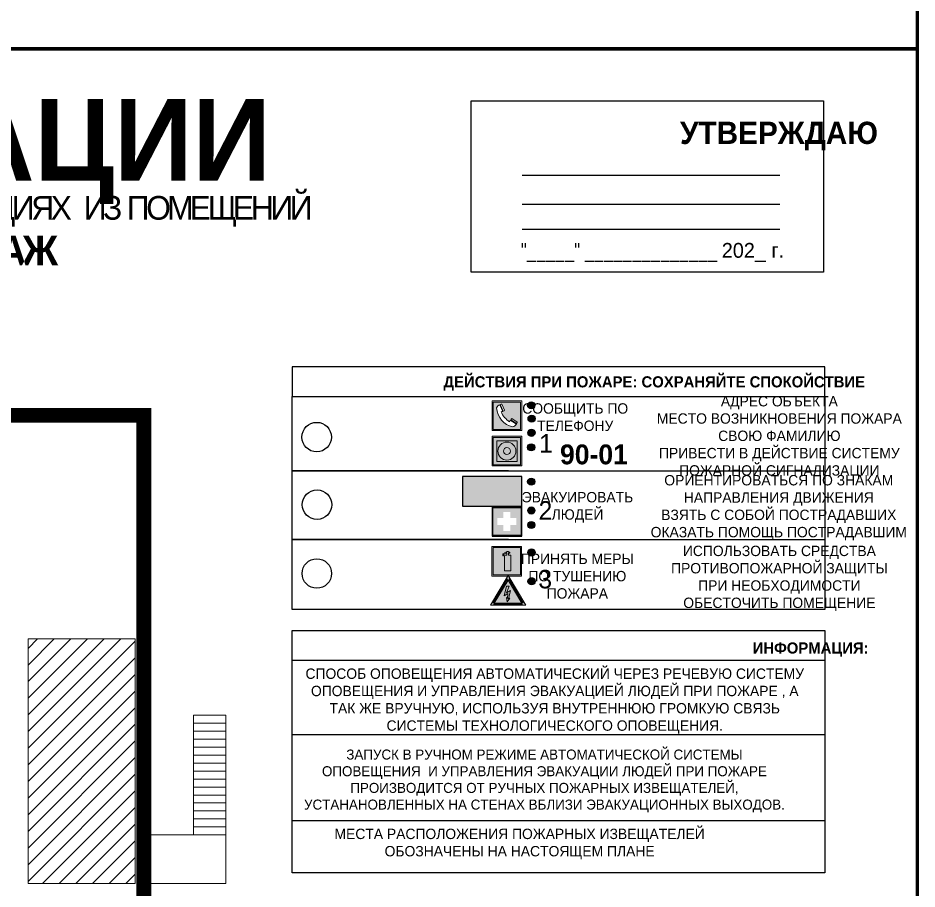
# Model space of a CAD drawing. Header units: millimetres. Extents: x 13114 to 67229, y 22859 to 38520.
# Drawn here: x 25980.2 to 26222.8, y 30275.1 to 30510.1 of the extents above; entities that cross this region are included whole.
import ezdxf

# ---------------------------------------------------------------- set-up
doc = ezdxf.new("R2010")
doc.units = ezdxf.units.MM
doc.styles.add('обычный', font='arial.ttf')

# ---------------------------------------------------------------- blocks, each defined once
blk = doc.blocks.new('A$C3E6D3DDE')
at = {"lineweight": 5}
h = blk.add_hatch(color=40, dxfattribs=at)
h.paths.add_polyline_path([(24.1, 1.45), (16.46, -11.35), (31.74, -11.35)])
h.paths.add_polyline_path([(24.09, -0.46), (30.03, -10.41), (18.14, -10.41)], flags=16)
h.paths.add_polyline_path([(24.54, -3.08), (23.41, -6.02), (25.13, -5.01), (24.33, -8.5), (24.82, -8.27), (23.79, -9.86), (23.4, -8.04), (23.8, -8.43), (24.04, -6.29), (22.39, -7.25), (23.44, -3.08)], flags=0)
h = blk.add_hatch(color=256, dxfattribs=at)
h.paths.add_polyline_path([(24.37, 0.03, 0.567511), (23.82, 0.03), (17.59, -10.4, 0.582454), (17.86, -10.88), (30.32, -10.88, 0.582149), (30.6, -10.4)])
h.paths.add_polyline_path([(24.09, -0.46), (18.14, -10.41), (30.03, -10.41)], flags=16)
h.paths.add_polyline_path([(24.54, -3.08), (23.41, -6.02), (25.13, -5.01), (24.33, -8.5), (24.82, -8.27), (23.79, -9.86), (23.4, -8.04), (23.8, -8.43), (24.04, -6.29), (22.39, -7.25), (23.44, -3.08)], flags=0)
h = blk.add_hatch(color=40, dxfattribs=at)
h.paths.add_polyline_path([(24.09, -0.46), (18.14, -10.41), (30.03, -10.41)])
h.paths.add_polyline_path([(24.82, -8.27), (23.79, -9.86), (23.4, -8.04), (23.8, -8.43), (24.04, -6.29), (22.39, -7.25), (23.44, -3.08), (24.54, -3.08), (23.41, -6.02), (25.13, -5.01), (24.33, -8.5)], flags=16)
at = {"color": 40, "lineweight": 5}
for p, q in [((16.46, -11.35), (24.1, 1.45)), ((24.1, 1.45), (31.74, -11.35))]:
    blk.add_line(p, q, dxfattribs=at)
at = {"lineweight": 5}
for p, q in [((17.59, -10.4), (23.82, 0.03)), ((24.37, 0.03), (30.6, -10.4)), ((18.14, -10.41), (24.09, -0.46)), ((23.44, -3.08), (22.39, -7.25)), ((23.41, -6.02), (24.54, -3.08)), ((24.54, -3.08), (23.44, -3.08)), ((24.09, -0.46), (30.03, -10.41)), ((22.39, -7.25), (24.04, -6.29)), ((25.13, -5.01), (23.41, -6.02)), ((24.04, -6.29), (23.8, -8.43)), ((24.33, -8.5), (25.13, -5.01)), ((17.86, -10.88), (30.32, -10.88)), ((18.14, -10.41), (30.03, -10.41)), ((23.8, -8.43), (23.4, -8.04)), ((23.4, -8.04), (23.79, -9.86)), ((23.79, -9.86), (24.82, -8.27)), ((24.82, -8.27), (24.33, -8.5))]:
    blk.add_line(p, q, dxfattribs=at)
at = {"color": 50, "lineweight": 5}
blk.add_line((31.74, -11.35), (16.46, -11.35), dxfattribs=at)
blk = doc.blocks.new('A$C456E1F9C')
at = {"lineweight": 5}
h = blk.add_hatch(color=242, dxfattribs=at)
h.paths.add_polyline_path([(0.51, -1.47), (0.51, -13.26), (12.29, -13.26), (12.29, -1.47)])
h.paths.add_polyline_path([(5.42, -4.95, -0.254479), (4.78, -5.4), (3.52, -2.53, -0.209735), (4.23, -2.4)], flags=16)
h.paths.add_polyline_path([(8.53, -8.6), (10.87, -10.17), (10.54, -10.76), (8.03, -9.13, -0.192251)], flags=16)
h.paths.add_polyline_path([(4.61, -5.49, 0.005518), (3.87, -5.72, 0.128647), (7.49, -10.01, 0.00809), (7.83, -9.33), (10.47, -10.97, -0.16736), (8.99, -12.25, -0.327862), (1.95, -3.95, -0.166952), (3.36, -2.62)], flags=16)
at = {"color": 242, "lineweight": 5}
for p, q in [((0, -13.77), (0, -0.97)), ((12.8, -0.97), (0, -0.97)), ((4.61, -5.49), (3.36, -2.62)), ((3.52, -2.53), (4.78, -5.4)), ((4.23, -2.4), (5.42, -4.95)), ((12.8, -13.77), (12.8, -0.97)), ((7.83, -9.33), (10.47, -10.97)), ((8.03, -9.13), (10.54, -10.76)), ((10.81, -10.12), (8.53, -8.6)), ((10.54, -10.76), (10.8, -10.3)), ((10.8, -10.3), (10.81, -10.12)), ((0, -13.77), (12.8, -13.77))]:
    blk.add_line(p, q, dxfattribs=at)
blk.add_lwpolyline([(0.51, -1.47), (12.29, -1.47), (12.29, -13.26), (0.51, -13.26)], close=True, dxfattribs=at)
for centre, radius, start, end in [((4.59, -5.34), 2.99, 114.2845, 152.1974), ((4.02, -3.27), 0.891, 76.3284, 123.7092), ((11.12, -3.31), 9.19, 183.9915, 256.6009), ((14.98, -39.1), 35.17, 107.1487, 108.4135), ((13.86, -0.94), 11.08, 205.5536, 234.8762), ((4.68, -4.59), 0.824, 276.9621, 334.0723), ((-13.31, 0.8), 23.44, 332.5487, 334.4027), ((8.94, -9.5), 0.989, 114.4092, 157.9388), ((7.87, -9.46), 3, 291.9291, 329.9329)]:
    blk.add_arc(centre, radius, start, end, dxfattribs=at)
blk = doc.blocks.new('A$C54414219')
at = {"true_color": 0xffffff}
h = blk.add_hatch(color=7, dxfattribs=at)
h.paths.add_polyline_path([(2.39, -9.45), (2.39, -18.3), (11.23, -18.3), (11.23, -9.45)], flags=0)
h.paths.add_polyline_path([(10.71, -13.87, -1), (2.92, -13.87, -1)], flags=0)
h.paths.add_polyline_path([(8.3, -13.87, -1), (5.33, -13.87, -1)], flags=0)
h.paths.add_polyline_path([(0.41, -7.47), (0.41, -20.27), (13.21, -20.27), (13.21, -7.47)])
h.paths.add_polyline_path([(0.92, -19.77), (12.71, -19.77), (12.71, -7.98), (0.92, -7.98)], flags=16)
h.paths.add_polyline_path([(11.23, -9.45), (11.23, -18.3), (2.39, -18.3), (2.39, -9.45)], flags=0)
at = {"lineweight": 5}
h = blk.add_hatch(color=242, dxfattribs=at)
h.paths.add_polyline_path([(12.71, -7.98), (0.92, -7.98), (0.92, -19.77), (12.71, -19.77)])
h.paths.add_polyline_path([(11.23, -18.3), (2.39, -18.3), (2.39, -9.45), (11.23, -9.45)], flags=16)
h.paths.add_polyline_path([(10.71, -13.87, -1), (2.92, -13.87, -1)], flags=0)
h.paths.add_polyline_path([(8.3, -13.87, -1), (5.33, -13.87, -1)], flags=0)
at = {"true_color": 0xffffff}
h = blk.add_hatch(color=7, dxfattribs=at)
h.paths.add_polyline_path([(2.39, -9.45), (2.39, -18.3), (11.23, -18.3), (11.23, -9.45)])
h.paths.add_polyline_path([(10.71, -13.87, -1), (2.92, -13.87, -1)], flags=16)
h.paths.add_polyline_path([(8.3, -13.87, -1), (5.33, -13.87, -1)], flags=0)
at = {"lineweight": 5}
h = blk.add_hatch(color=242, dxfattribs=at)
h.paths.add_polyline_path([(2.92, -13.87, 1), (10.71, -13.87, 1)])
h.paths.add_polyline_path([(8.3, -13.87, -1), (5.33, -13.87, -1)], flags=16)
at = {"color": 242, "lineweight": 5}
for p, q in [((0.41, -20.27), (0.41, -7.47)), ((0.41, -7.47), (13.21, -7.47)), ((0.41, -7.47), (13.21, -7.47)), ((13.21, -20.27), (13.21, -7.47)), ((0.41, -20.27), (13.21, -20.27))]:
    blk.add_line(p, q, dxfattribs=at)
for points in [[(0.92, -7.98), (12.71, -7.98), (12.71, -19.77), (0.92, -19.77)], [(2.39, -9.45), (11.23, -9.45), (11.23, -18.3), (2.39, -18.3)]]:
    blk.add_lwpolyline(points, close=True, dxfattribs=at)
for radius in [3.89, 1.49]:
    blk.add_circle((6.81, -13.87), radius, dxfattribs=at)
blk = doc.blocks.new('A$C32E8229D')
at = {"true_color": 0xffffff}
blk.add_hatch(color=7, dxfattribs=at).paths.add_polyline_path([(0, 0), (0, -8), (16, -8), (16, 0)])
h = blk.add_hatch(color=126)
h.paths.add_polyline_path([(0.2, -0.2), (15.8, -0.2), (15.8, -7.8), (0.2, -7.8)])
h.paths.add_polyline_path([(13.49, -2.05), (12.08, -2.05), (11.37, -2.63, 0.162397), (11.29, -2.84), (11.29, -3.63), (10.35, -3.63), (10.35, -4.05), (11.68, -4.05), (11.68, -3.48), (12.26, -4.28), (11.29, -5.1), (11.29, -6.78), (11.85, -6.78), (11.85, -5.44), (12.8, -4.64), (12.8, -5.94), (14.46, -5.94), (14.46, -5.39), (13.45, -5.39), (13.45, -3.97), (12.46, -2.59), (13.15, -2.59), (13.69, -3.34), (14.18, -3)], flags=16)
h.paths.add_polyline_path([(10.74, -1.82, 1), (11.8, -1.82, 1)], flags=16)
h.paths.add_polyline_path([(9.39, -3.59), (5.99, -3.59), (6.56, -3.03), (5.91, -3.03), (5.1, -3.83), (5.91, -4.64), (6.56, -4.64), (5.99, -4.09), (9.39, -4.09)], flags=16)
h.paths.add_polyline_path([(4.29, -1.08), (1.72, -1.08), (1.72, -6.6), (4.29, -6.6)], flags=16)
at = {"color": 126}
blk.add_lwpolyline([(16, -8), (0, -8), (0, 0), (16, 0)], close=True, dxfattribs=at)
blk = doc.blocks.new('A$C18900ED3')
h = blk.add_hatch(color=126)
h.paths.add_polyline_path([(-0.18, -0.18), (-7.02, -0.18), (-7.02, -7.02), (-0.18, -7.02)])
h.paths.add_polyline_path([(-5.89, -4.46), (-5.89, -2.77), (-4.46, -2.77), (-4.46, -1.31), (-2.77, -1.31), (-2.77, -2.77), (-1.33, -2.77), (-1.33, -4.46), (-2.77, -4.46), (-2.77, -5.89), (-4.46, -5.89), (-4.46, -4.46)], flags=16)
at = {"color": 126}
for p, q in [((-7.2, 0), (-7.2, -7.2)), ((0, 0), (-7.2, 0)), ((0, -7.2), (0, 0)), ((-7.02, -7.02), (-7.02, -0.18)), ((-7.02, -0.18), (-0.18, -0.18)), ((-0.18, -0.18), (-0.18, -7.02)), ((-7.2, -7.2), (0, -7.2)), ((-0.18, -7.02), (-7.02, -7.02))]:
    blk.add_line(p, q, dxfattribs=at)
blk = doc.blocks.new('A$C3AD82952')
at = {"true_color": 0xf5f5ff}
h = blk.add_hatch(color=7, dxfattribs=at)
h.dxf.hatch_style = 1
h.paths.add_polyline_path([(8.21, 8.73, 0.414214), (7.89, 9.05), (7.22, 9.05), (7.22, 9.92), (7.59, 9.92, 1), (7.57, 10.36), (7.22, 10.36), (7.22, 10.6), (6.43, 10.6), (6.43, 10.36), (6.01, 10.36), (4.74, 9.59), (4.74, 8.69), (4.98, 8.73), (4.98, 9.26), (6.12, 9.91), (6.43, 9.91), (6.43, 9.05), (5.76, 9.05, 0.414214), (5.44, 8.73), (5.44, 2.2), (8.21, 2.2)], flags=0)
h.paths.add_polyline_path([(12.8, 12.8), (0, 12.8), (0, 0), (12.8, 0)])
h.paths.add_polyline_path([(0.51, 12.29), (12.29, 12.29), (12.29, 0.51), (0.51, 0.51)], flags=16)
h.paths.add_polyline_path([(4.74, 9.59), (6.01, 10.36), (6.43, 10.36), (6.43, 10.6), (7.22, 10.6), (7.22, 10.36), (7.59, 10.36, -0.94586), (7.59, 9.92), (7.22, 9.92), (7.22, 9.05), (7.89, 9.05, -0.414214), (8.21, 8.73), (8.21, 2.2), (5.44, 2.2), (5.44, 8.73, -0.414214), (5.76, 9.05), (6.43, 9.05), (6.43, 9.91), (6.12, 9.91), (4.98, 9.26), (4.98, 8.73), (4.74, 8.69)], flags=0)
h = blk.add_hatch(color=242)
h.dxf.hatch_style = 1
h.paths.add_polyline_path([(12.29, 12.29), (0.51, 12.29), (0.51, 0.51), (12.29, 0.51)])
h.paths.add_polyline_path([(4.74, 8.69), (4.74, 9.59), (6.01, 10.36), (6.43, 10.36), (6.43, 10.6), (7.22, 10.6), (7.22, 10.36), (7.59, 10.36, -0.94586), (7.59, 9.92), (7.22, 9.92), (7.22, 9.05), (7.89, 9.05, -0.414214), (8.21, 8.73), (8.21, 2.2), (5.44, 2.2), (5.44, 8.73, -0.414214), (5.76, 9.05), (6.43, 9.05), (6.43, 9.91), (6.12, 9.91), (4.98, 9.26), (4.98, 8.73)], flags=16)
h = blk.add_hatch(color=7, dxfattribs=at)
h.dxf.hatch_style = 1
h.paths.add_polyline_path([(8.21, 8.73, 0.414214), (7.89, 9.05), (7.22, 9.05), (7.22, 9.92), (7.59, 9.92, 1), (7.57, 10.36), (7.22, 10.36), (7.22, 10.6), (6.43, 10.6), (6.43, 10.36), (6.01, 10.36), (4.74, 9.59), (4.74, 8.69), (4.98, 8.73), (4.98, 9.26), (6.12, 9.91), (6.43, 9.91), (6.43, 9.05), (5.76, 9.05, 0.414214), (5.44, 8.73), (5.44, 2.2), (8.21, 2.2)])
at = {"color": 242, "lineweight": 5}
for p, q in [((0, 0), (0, 12.8)), ((0, 12.8), (12.8, 12.8)), ((12.8, 0), (12.8, 12.8)), ((6.01, 10.36), (4.74, 9.59)), ((4.74, 9.59), (4.74, 8.69)), ((4.74, 8.69), (4.98, 8.73)), ((4.98, 9.26), (6.12, 9.91)), ((4.98, 8.73), (4.98, 9.26)), ((5.44, 2.2), (5.44, 8.73)), ((5.76, 9.05), (6.43, 9.05)), ((6.01, 10.36), (6.43, 10.36)), ((6.12, 9.91), (6.43, 9.91)), ((7.22, 10.6), (6.43, 10.6)), ((6.43, 10.6), (6.43, 10.36)), ((6.43, 9.91), (6.43, 9.05)), ((7.22, 10.36), (7.22, 10.6)), ((7.59, 10.36), (7.22, 10.36)), ((7.22, 9.05), (7.22, 9.92)), ((7.59, 9.92), (7.22, 9.92)), ((7.89, 9.05), (7.22, 9.05)), ((8.21, 2.2), (8.21, 8.73)), ((0, 0), (12.8, 0)), ((5.44, 2.2), (8.21, 2.2))]:
    blk.add_line(p, q, dxfattribs=at)
blk.add_lwpolyline([(0.51, 12.29), (12.29, 12.29), (12.29, 0.51), (0.51, 0.51)], close=True, dxfattribs=at)
for centre, radius, start, end in [((5.76, 8.73), 0.32, 90, 180), ((7.58, 10.14), 0.223, 273.1875, 86.8125), ((7.89, 8.73), 0.32, 0, 90)]:
    blk.add_arc(centre, radius, start, end, dxfattribs=at)

msp = doc.modelspace()

# ---------------------------------------------------------------- hatches: boundary and pattern name
at = {"lineweight": 0}
h = msp.add_hatch(color=256, dxfattribs=at)
h.dxf.hatch_style = 1
h.paths.add_polyline_path([(26117.69, 30405.57, 1), (26119.62, 30405.57, 1)])
h = msp.add_hatch(color=256, dxfattribs=at)
h.dxf.hatch_style = 1
h.paths.add_polyline_path([(26117.8, 30401.99, 1), (26119.73, 30401.99, 1)])
h = msp.add_hatch(color=256, dxfattribs=at)
h.dxf.hatch_style = 1
h.paths.add_polyline_path([(26117.76, 30398.18, 1), (26119.69, 30398.18, 1)])
h = msp.add_hatch(color=256, dxfattribs=at)
h.dxf.hatch_style = 1
h.paths.add_polyline_path([(26117.68, 30394.25, 1), (26119.61, 30394.25, 1)])
h = msp.add_hatch(color=256, dxfattribs=at)
h.dxf.hatch_style = 1
h.paths.add_polyline_path([(26117.69, 30384.98, 1), (26119.62, 30384.98, 1)])
h = msp.add_hatch(color=256, dxfattribs=at)
h.dxf.hatch_style = 1
h.paths.add_polyline_path([(26117.73, 30377.2, 1), (26119.66, 30377.2, 1)])
h = msp.add_hatch(color=256, dxfattribs=at)
h.dxf.hatch_style = 1
h.paths.add_polyline_path([(26117.72, 30373.3, 1), (26119.65, 30373.3, 1)])
h = msp.add_hatch(color=256, dxfattribs=at)
h.dxf.hatch_style = 1
h.paths.add_polyline_path([(26117.78, 30365.88, 1), (26119.71, 30365.88, 1)])
h = msp.add_hatch(color=256, dxfattribs=at)
h.dxf.hatch_style = 1
h.paths.add_polyline_path([(26117.79, 30358.11, 1), (26119.72, 30358.11, 1)])
h = msp.add_hatch(dxfattribs=at)
h.set_pattern_fill('ANSI31', color=256, angle=180)
h.set_pattern_definition([(225, (44879.2343, 38127.781), (2.24506403, -2.24506403), [])])
h.paths.add_polyline_path([(26011.79, 30342.56), (25982.89, 30342.56), (25982.89, 30276.57), (26011.79, 30276.57)])

# ---------------------------------------------------------------- linework, layer by layer
at = {"color": 1, "lineweight": 100}
for points in [[(25622.76, 30896.74), (26222.76, 30896.74), (26222.76, 30501.74), (25622.76, 30501.74)], [(25622.76, 30501.74), (26222.76, 30501.74), (26222.76, 30106.74), (25622.76, 30106.74)]]:
    msp.add_lwpolyline(points, close=True, dxfattribs=at)
for points in [[(26102.47, 30487.69), (26197.48, 30487.69), (26197.48, 30441.48), (26102.47, 30441.48)], [(26054.15, 30407.93), (26197.92, 30407.93), (26197.92, 30415.98), (26054.15, 30415.98)], [(26054.15, 30407.93), (26197.92, 30407.93), (26197.92, 30350.53), (26054.15, 30350.53)]]:
    msp.add_lwpolyline(points, close=True)
for points in [[(26116.23, 30467.64), (26185.75, 30467.64)], [(26116.23, 30459.88), (26185.75, 30459.88)], [(26116.23, 30453.09), (26185.75, 30453.09)], [(26112.57, 30387.93), (26054.15, 30387.93), (26197.92, 30387.93)], [(26112.57, 30369.36), (26054.15, 30369.36), (26197.92, 30369.36)]]:
    msp.add_lwpolyline(points)
at = {"lineweight": 0, "const_width": 4}
msp.add_lwpolyline([(26014.12, 30271.55), (26014.12, 30402.88), (25817.53, 30402.88)], dxfattribs=at)
at = {"color": 0}
msp.add_lwpolyline([(26054.15, 30344.87), (26197.92, 30344.87), (26197.92, 30279.42), (26054.15, 30279.42)], close=True, dxfattribs=at)
at = {"lineweight": 0}
for points in [[(26011.79, 30276.57), (25982.89, 30276.57), (25982.89, 30342.56), (26011.79, 30342.56)], [(26036.29, 30322), (26027.57, 30322), (26027.57, 30319.84), (26036.29, 30319.84)], [(26036.29, 30319.84), (26027.57, 30319.84), (26027.57, 30317.69), (26036.29, 30317.69)], [(26036.29, 30317.69), (26027.57, 30317.69), (26027.57, 30315.54), (26036.29, 30315.54)], [(26036.29, 30315.54), (26027.57, 30315.54), (26027.57, 30313.38), (26036.29, 30313.38)], [(26036.29, 30313.38), (26027.57, 30313.38), (26027.57, 30311.23), (26036.29, 30311.23)], [(26036.29, 30311.23), (26027.57, 30311.23), (26027.57, 30309.07), (26036.29, 30309.07)], [(26036.29, 30309.07), (26027.57, 30309.07), (26027.57, 30306.92), (26036.29, 30306.92)], [(26036.29, 30306.92), (26027.57, 30306.92), (26027.57, 30304.76), (26036.29, 30304.76)], [(26036.29, 30304.76), (26027.57, 30304.76), (26027.57, 30302.61), (26036.29, 30302.61)], [(26036.29, 30302.61), (26027.57, 30302.61), (26027.57, 30300.45), (26036.29, 30300.45)], [(26036.29, 30300.45), (26027.57, 30300.45), (26027.57, 30298.3), (26036.29, 30298.3)], [(26036.29, 30298.3), (26027.57, 30298.3), (26027.57, 30296.14), (26036.29, 30296.14)], [(26036.29, 30296.14), (26027.57, 30296.14), (26027.57, 30293.99), (26036.29, 30293.99)], [(26036.29, 30293.99), (26027.57, 30293.99), (26027.57, 30291.84), (26036.29, 30291.84)], [(26036.29, 30291.84), (26027.57, 30291.84), (26027.57, 30289.68), (26036.29, 30289.68)]]:
    msp.add_lwpolyline(points, close=True, dxfattribs=at)
at = {"color": 0}
for points in [[(26054.15, 30336.82), (26197.92, 30336.82)], [(26054.15, 30316.82), (26197.92, 30316.82)], [(26054.15, 30293.57), (26197.92, 30293.57)]]:
    msp.add_lwpolyline(points, dxfattribs=at)
at = {"lineweight": 0}
for points in [[(26027.57, 30289.68), (26013.7, 30289.68)], [(26036.29, 30289.68), (26036.29, 30276.57), (26014.94, 30276.57)]]:
    msp.add_lwpolyline(points, dxfattribs=at)
for centre, radius in [((26118.66, 30405.57), 0.966), ((26118.76, 30401.99), 0.966), ((26060.78, 30397.01), 3.98), ((26118.72, 30398.18), 0.966), ((26118.64, 30394.25), 0.966), ((26118.65, 30384.98), 0.966), ((26060.87, 30378.78), 3.98), ((26118.69, 30377.2), 0.966), ((26118.69, 30373.3), 0.966), ((26118.75, 30365.88), 0.966), ((26060.81, 30360.2), 3.98), ((26118.75, 30358.11), 0.966)]:
    msp.add_circle(centre, radius)

# ---------------------------------------------------------------- block references
for name, p, xscale, yscale, zscale in [('A$C456E1F9C', (26108.1, 30407.39), 0.625, 0.625, 0.625), ('A$C54414219', (26107.85, 30401.9), 0.625, 0.625, 0.625), ('A$C18900ED3', (26116.1, 30378.26), 1.111111111007631, 1.111111111007631, 1.111111111007631), ('A$C3AD82952', (26108.05, 30359.53), 0.625, 0.625, 0.625), ('A$C3E6D3DDE', (26097.34, 30358.72), 0.625, 0.625, 0.625)]:
    msp.add_blockref(name, p, dxfattribs=dict(xscale=xscale, yscale=yscale, zscale=zscale))
at = {"xscale": -1}
msp.add_blockref('A$C32E8229D', (26116.1, 30386.41), dxfattribs=at)

# ---------------------------------------------------------------- texts
at = {"lineweight": 0, "style": 'обычный'}
for s, insert, char_height, width, attachment_point in [('{\\fProxima Nova Rg|b1|i0|c204|p2;ПЛАН ЭВАКУАЦИИ}', (25771.25, 30488.22), 22, 493.8901, 1), ('\\pi-18,l18,t18;{\\fProxima Nova Rg|b1|i0|c204|p2;УТВЕРЖДАЮ\\H1.1997x; }', (26185.51, 30478.22), 6, 126.6484, 5), ('{\\fArial Narrow|b0|i0|c204|p34;"_____" ______________ \\fProxima Nova Rg|b0|i0|c204|p2;202_ г. }', (26151.38, 30446.81), 4, 78.6503, 5), ('{\\fProxima Nova Rg|b1|i0|c204|p2;ДЕЙСТВИЯ ПРИ ПОЖАРЕ: СОХРАНЯЙТЕ СПОКОЙСТВИЕ\\H1.6644x; }', (26151.86, 30411.48), 3, 175.1736, 5), ('\\pi-8.4,l8.4,t8.4;{\\fProxima Nova Rg|b0|i0|c204|p2;АДРЕС ОБЪЕКТА\\PМЕСТО ВОЗНИКНОВЕНИЯ ПОЖАРА \\PСВОЮ ФАМИЛИЮ\\PПРИВЕСТИ В ДЕЙСТВИЕ СИСТЕМУ \\PПОЖАРНОЙ СИГНАЛИЗАЦИИ}', (26185.61, 30396.95), 2.8, 126.6484, 5), ('{\\fProxima Nova Rg|b0|i0|c204|p2;СООБЩИТЬ ПО \\PТЕЛЕФОНУ}', (26130.53, 30402.38), 2.8, 126.6484, 5), ('{\\fProxima Nova Rg|b0|i0|c204|p2;1\\H1.1667x; }', (26122.64, 30395.32), 5, 126.6484, 5), ('{\\fProxima Nova Rg|b1|i0|c204|p2;\\H1.0714x;90-01\\fProxima Nova Rg|b0|i0|c204|p2;\\H0.93331x; \\H1.3449x; }', (26135.58, 30392.3), 5, 126.6484, 5), ('\\pi-8.4,l8.4,t8.4;{\\fProxima Nova Rg|b0|i0|c204|p2;ОРИЕНТИРОВАТЬСЯ ПО ЗНАКАМ \\PНАПРАВЛЕНИЯ ДВИЖЕНИЯ\\PВЗЯТЬ С СОБОЙ ПОСТРАДАВШИХ\\PОКАЗАТЬ ПОМОЩЬ ПОСТРАДАВШИМ}', (26185.46, 30377.97), 2.8, 126.6484, 5), ('{\\fProxima Nova Rg|b0|i0|c204|p2;ЭВАКУИРОВАТЬ \\PЛЮДЕЙ}', (26131.14, 30378.06), 2.8, 126.6484, 5), ('{\\fProxima Nova Rg|b0|i0|c204|p2;2\\H1.1967x; }', (26122.49, 30377.23), 5, 126.6484, 5), ('\\pi-8.4,l8.4,t8.4;{\\fProxima Nova Rg|b0|i0|c204|p2;ИСПОЛЬЗОВАТЬ СРЕДСТВА \\PПРОТИВОПОЖАРНОЙ ЗАЩИТЫ \\PПРИ НЕОБХОДИМОСТИ \\PОБЕСТОЧИТЬ ПОМЕЩЕНИЕ}', (26185.62, 30358.9), 2.8, 126.6484, 5), ('{\\fProxima Nova Rg|b0|i0|c204|p2;ПРИНЯТЬ МЕРЫ \\PПО ТУШЕНИЮ \\PПОЖАРА}', (26131.1, 30359.48), 2.8, 126.6484, 5), ('{\\fProxima Nova Rg|b0|i0|c204|p2;3\\H1.1967x; }', (26122.42, 30358.66), 5, 126.6484, 5), ('{\\fProxima Nova Rg|b1|i0|c204|p2;ИНФОРМАЦИЯ:\\H1.1997x; }', (26194.05, 30339.68), 3, 175.1736, 5), ('{\\fProxima Nova Rg|b0|i0|c204|p2;СПОСОБ ОПОВЕЩЕНИЯ АВТОМАТИЧЕСКИЙ ЧЕРЕЗ РЕЧЕВУЮ СИСТЕМУ ОПОВЕЩЕНИЯ И УПРАВЛЕНИЯ ЭВАКУАЦИЕЙ ЛЮДЕЙ ПРИ ПОЖАРЕ , А ТАК ЖЕ ВРУЧНУЮ, ИСПОЛЬЗУЯ ВНУТРЕННЮЮ ГРОМКУЮ СВЯЗЬ СИСТЕМЫ ТЕХНОЛОГИЧЕСКОГО ОПОВЕЩЕНИЯ.}', (26125.01, 30325.78), 2.8, 137.0334, 5), ('{\\fProxima Nova Rg|b0|i0|c204|p2;\\P\\pt8.1;ЗАПУСК В РУЧНОМ РЕЖИМЕ АВТОМАТИЧЕСКОЙ СИСТЕМЫ ОПОВЕЩЕНИЯ  И УПРАВЛЕНИЯ ЭВАКУАЦИИ ЛЮДЕЙ ПРИ ПОЖАРЕ ПРОИЗВОДИТСЯ ОТ РУЧНЫХ ПОЖАРНЫХ ИЗВЕЩАТЕЛЕЙ, УСТАНАНОВЛЕННЫХ НА СТЕНАХ ВБЛИЗИ ЭВАКУАЦИОННЫХ ВЫХОДОВ. }', (26122.22, 30306.48), 2.7, 131.4512, 5), ('\\pt8.4;{\\fProxima Nova Rg|b0|i0|c204|p2;\\PМЕСТА РАСПОЛОЖЕНИЯ ПОЖАРНЫХ ИЗВЕЩАТЕЛЕЙ ОБОЗНАЧЕНЫ НА НАСТОЯЩЕМ ПЛАНЕ}', (26115.53, 30289.56), 2.8, 118.5618, 5)]:
    msp.add_mtext(s, dxfattribs=dict(at, insert=insert, char_height=char_height, width=width, attachment_point=attachment_point))
at = {"color": 0, "lineweight": 0, "insert": (25921.25, 30462.23), "char_height": 8, "width": 449.2158, "attachment_point": 5, "style": 'обычный'}
msp.add_mtext('{\\fArial Black|b1|i0|c204|p34;\\H2x;\\T0.85;  \\fArial Narrow|b0|i0|c204|p34;\\H0.8x;\\W0.9;\\P\\fProxima Nova Rg|b0|i0|c204|p2;\\H0.5x;\\W1;\\C256;ПРИ ПОЖАРЕ  ИЛИ ДРУГИХ ЧРЕЗВЫЧАЙНЫХ СИТУАЦИЯХ  ИЗ ПОМЕЩЕНИЙ \\fProxima Nova Rg|b1|i0|c204|p2;\\H1.25x;\\PХМЦ :  ГАЗООЧИСТКА 1 ЭТАЖ}', dxfattribs=at)

doc.saveas('drawing.dxf')
